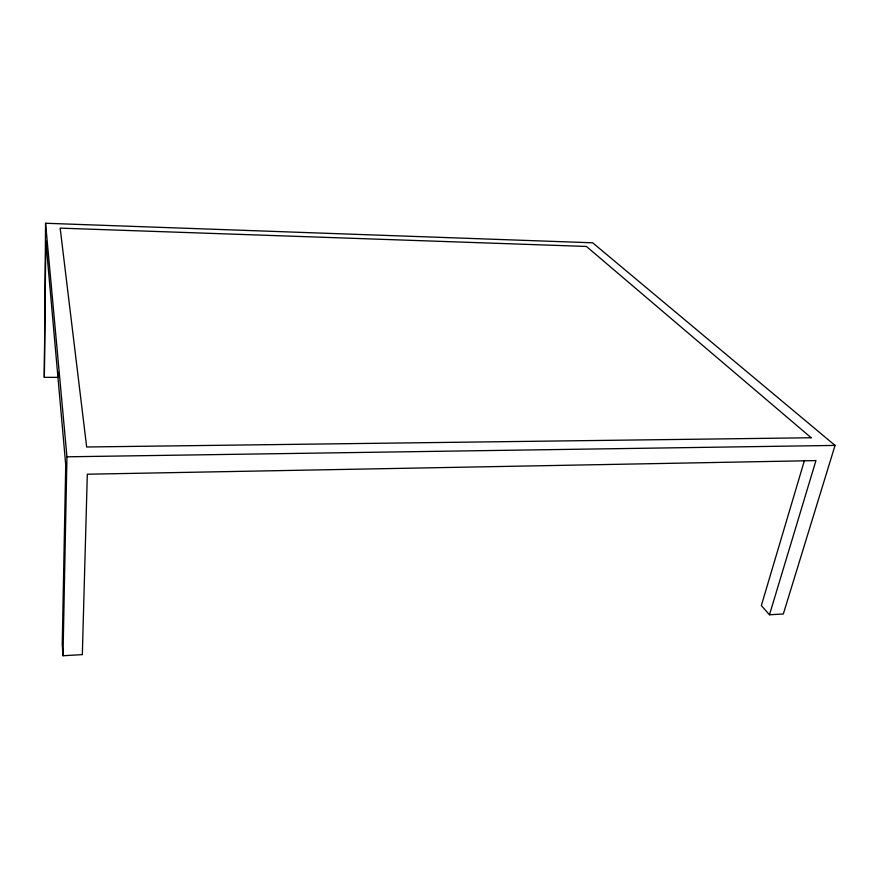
<?xml version="1.0" encoding="UTF-8"?>
<svg xmlns="http://www.w3.org/2000/svg" width="879" height="879" viewBox="0 0 879 879"><rect width="100%" height="100%" fill="white"/><g stroke="black" fill="none" stroke-linecap="round" stroke-linejoin="round"><path stroke-width="1.32" d="M804.45 460.442L761.335 605.598L769.477 614.773L783.332 613.971L835.05 445.422L592.688 242.813L45.565 223.255L44.313 377.344L57.783 377.377L57.86 371.927M44.313 377.344L45.818 240.736L65.727 464.881L62.244 644.406L63.002 655.745L82.329 654.624L87.318 474.22L815.943 460.596L769.477 614.773M63.002 655.745L66.947 456.805L45.565 223.255M66.947 456.805L835.05 445.422M811.196 437.753L86.658 446.993L60.157 228.133L586.425 246.45L811.196 437.753"/></g></svg>
